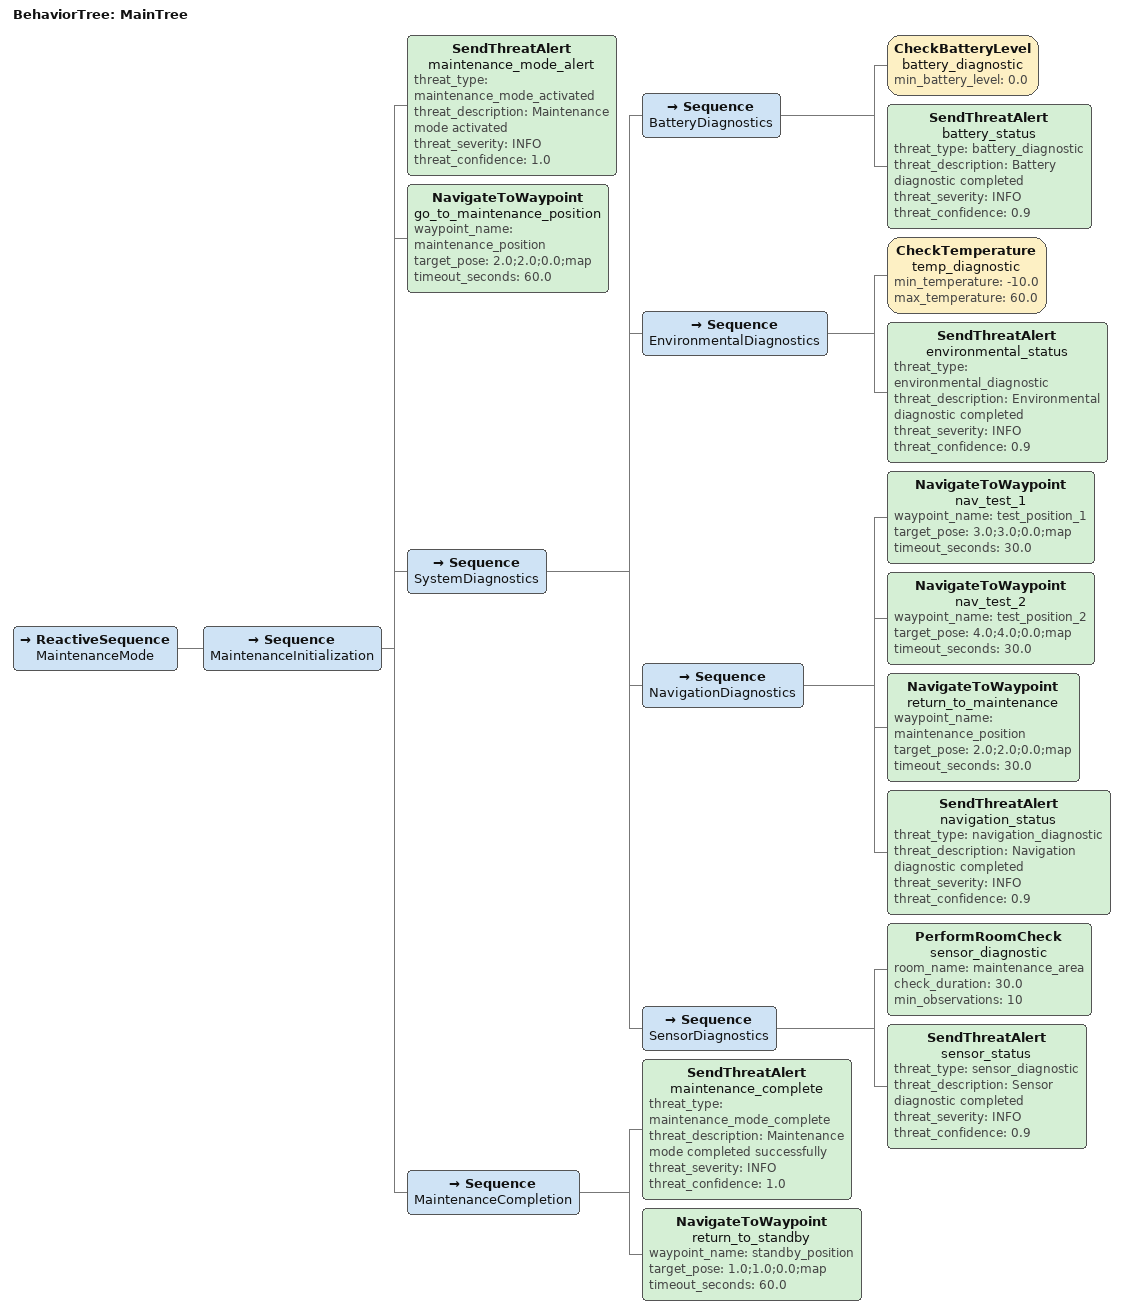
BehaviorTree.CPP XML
<!--
  Maintenance mode behavior tree - For diagnostics and maintenance
-->
<root BTCPP_format="4" main_tree_to_execute="MainTree">
  <BehaviorTree ID="MainTree">
    <ReactiveSequence name="MaintenanceMode">

      <!-- Maintenance mode initialization -->
      <Sequence name="MaintenanceInitialization">

        <!-- Send maintenance mode alert -->
        <SendThreatAlert name="maintenance_mode_alert"
                        threat_type="maintenance_mode_activated"
                        threat_description="Maintenance mode activated"
                        threat_severity="INFO"
                        threat_confidence="1.0" />

        <!-- Navigate to maintenance position -->
        <NavigateToWaypoint name="go_to_maintenance_position"
                           waypoint_name="maintenance_position"
                           target_pose="2.0;2.0;0.0;map"
                           timeout_seconds="60.0" />

        <!-- System diagnostics -->
        <Sequence name="SystemDiagnostics">

          <!-- Battery diagnostics -->
          <Sequence name="BatteryDiagnostics">
            <CheckBatteryLevel name="battery_diagnostic" min_battery_level="0.0" />
            <SendThreatAlert name="battery_status"
                            threat_type="battery_diagnostic"
                            threat_description="Battery diagnostic completed"
                            threat_severity="INFO"
                            threat_confidence="0.9" />
          </Sequence>

          <!-- Environmental diagnostics -->
          <Sequence name="EnvironmentalDiagnostics">
            <CheckTemperature name="temp_diagnostic"
                             min_temperature="-10.0"
                             max_temperature="60.0" />
            <SendThreatAlert name="environmental_status"
                            threat_type="environmental_diagnostic"
                            threat_description="Environmental diagnostic completed"
                            threat_severity="INFO"
                            threat_confidence="0.9" />
          </Sequence>

          <!-- Navigation diagnostics -->
          <Sequence name="NavigationDiagnostics">
            <NavigateToWaypoint name="nav_test_1"
                               waypoint_name="test_position_1"
                               target_pose="3.0;3.0;0.0;map"
                               timeout_seconds="30.0" />
            <NavigateToWaypoint name="nav_test_2"
                               waypoint_name="test_position_2"
                               target_pose="4.0;4.0;0.0;map"
                               timeout_seconds="30.0" />
            <NavigateToWaypoint name="return_to_maintenance"
                               waypoint_name="maintenance_position"
                               target_pose="2.0;2.0;0.0;map"
                               timeout_seconds="30.0" />
            <SendThreatAlert name="navigation_status"
                            threat_type="navigation_diagnostic"
                            threat_description="Navigation diagnostic completed"
                            threat_severity="INFO"
                            threat_confidence="0.9" />
          </Sequence>

          <!-- Sensor diagnostics -->
          <Sequence name="SensorDiagnostics">
            <PerformRoomCheck name="sensor_diagnostic"
                             room_name="maintenance_area"
                             check_duration="30.0"
                             min_observations="10" />
            <SendThreatAlert name="sensor_status"
                            threat_type="sensor_diagnostic"
                            threat_description="Sensor diagnostic completed"
                            threat_severity="INFO"
                            threat_confidence="0.9" />
          </Sequence>

        </Sequence>

        <!-- Maintenance mode completion -->
        <Sequence name="MaintenanceCompletion">
          <SendThreatAlert name="maintenance_complete"
                          threat_type="maintenance_mode_complete"
                          threat_description="Maintenance mode completed successfully"
                          threat_severity="INFO"
                          threat_confidence="1.0" />

          <!-- Return to standby position -->
          <NavigateToWaypoint name="return_to_standby"
                             waypoint_name="standby_position"
                             target_pose="1.0;1.0;0.0;map"
                             timeout_seconds="60.0" />
        </Sequence>

      </Sequence>

    </ReactiveSequence>
  </BehaviorTree>
</root>
